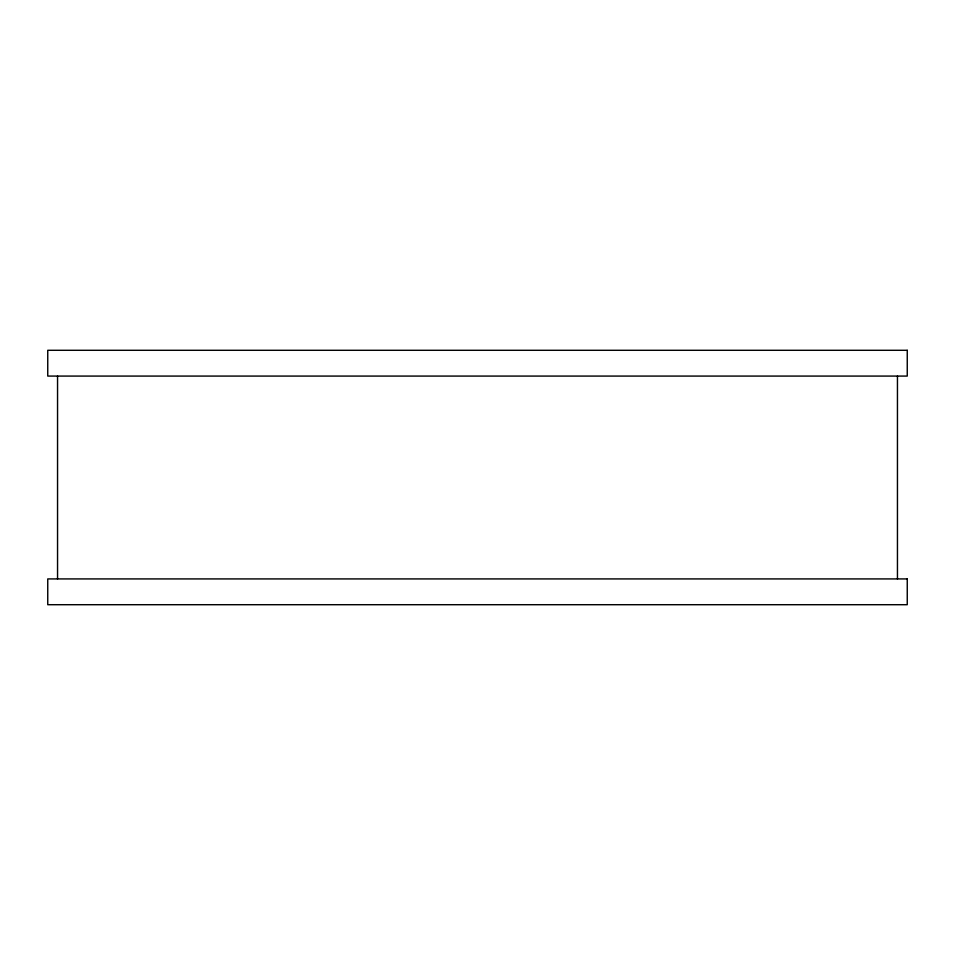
<?xml version="1.0" encoding="UTF-8"?>
<svg xmlns="http://www.w3.org/2000/svg" width="955" height="955" viewBox="0 0 955 955"><rect width="100%" height="100%" fill="white"/><g stroke="black" fill="none" stroke-linecap="round" stroke-linejoin="round"><path stroke-width="1.43" d="M897.449 376.079L897.449 578.921M57.551 376.079L57.551 578.921M907.25 350.294L47.75 350.294L47.75 376.079L907.25 376.079L907.25 350.294M907.25 578.921L47.75 578.921L47.75 604.706L907.25 604.706L907.25 578.921"/></g></svg>
